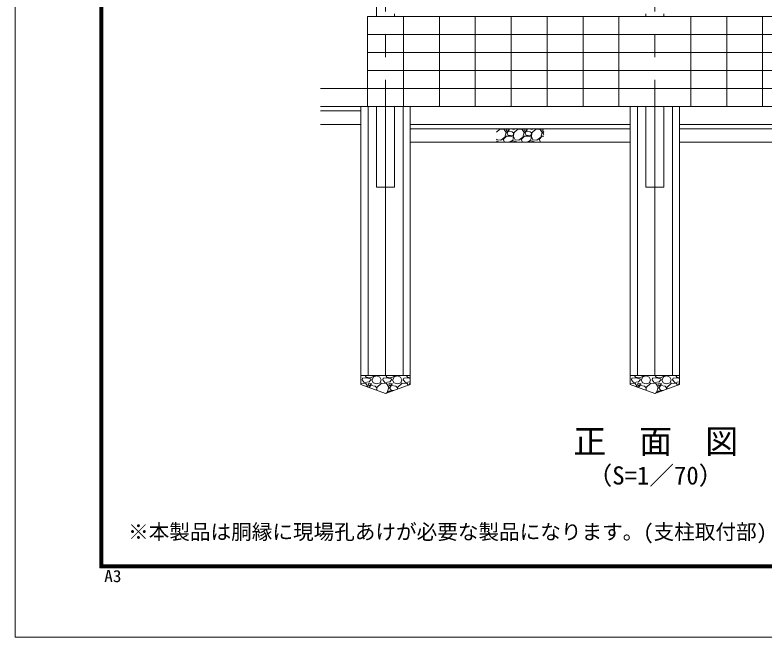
# Model space of a CAD drawing. Units: millimetres, scale not verified, with parts at other scales. Extents: x -14700 to 14700, y -10395 to 10395.
# Drawn here: x -14700 to -6346, y -10395 to -3464 of the extents above; entities that cross this region are included whole.
import ezdxf
from ezdxf.enums import TextEntityAlignment as Align

# ---------------------------------------------------------------- set-up
doc = ezdxf.new("R2010")
doc.units = ezdxf.units.MM
doc.header["$LTSCALE"] = 40
doc.linetypes.add('USER1', pattern=[50.8, 31.75, -6.35, 6.35, -6.35])
for name, color, linetype, lineweight in [('0-0_D-TTL-TXT', 7, 'Continuous', 13), ('0-1_D-BMK', 2, 'USER1', 13), ('0-5_D-STR4', 7, 'Continuous', 18), ('0-6_D-STR1', 1, 'Continuous', 18), ('0-7_D-BGD', 7, 'Continuous', 18), ('0-9_D-DCR-HCH', 7, 'Continuous', 13), ('0-C_D-TTL', 7, 'Continuous', 18)]:
    doc.layers.add(name, color=color, linetype=linetype, lineweight=lineweight)
doc.styles.add('ＭＳ ゴシック', font='')
doc.styles.get('ＭＳ ゴシック').set_extended_font_data('MS Gothic')

msp = doc.modelspace()

# ---------------------------------------------------------------- linework, layer by layer
at = {"layer": '0-1_D-BMK'}
for p, q in [((-10572.27, -5457.26), (-10572.27, 5726.52)), ((-7572.27, -5457.26), (-7572.27, 5726.52))]:
    msp.add_line(p, q, dxfattribs=at)
at = {"layer": '0-5_D-STR4'}
for p, q in [((-10766.72, -7482.26), (-10766.72, -4482.26)), ((-10572.27, -7482.26), (-10572.27, -4482.26)), ((-10377.81, -7482.26), (-10377.81, -4482.26)), ((-7766.72, -7482.26), (-7766.72, -4482.26)), ((-7572.27, -7482.26), (-7572.27, -4482.26)), ((-7377.81, -7482.26), (-7377.81, -4482.26))]:
    msp.add_line(p, q, dxfattribs=at)
for points in [[(-10847.27, -7582.26), (-10572.27, -7682.26), (-10297.27, -7582.26)], [(-7847.27, -7582.26), (-7572.27, -7682.26), (-7297.27, -7582.26)]]:
    msp.add_lwpolyline(points, dxfattribs=at)
at = {"layer": '0-6_D-STR1'}
for p, q in [((-10672.27, 5686.17), (-10672.27, -3482.26)), ((-10472.27, -3482.26), (-10472.27, -3452.26)), ((-7672.27, -3452.26), (-7672.27, -3482.26)), ((-7472.27, -3482.26), (-7472.27, -3452.26))]:
    msp.add_line(p, q, dxfattribs=at)
for points in [[(-10672.27, -4482.26), (-10672.27, -5382.26), (-10472.27, -5382.26), (-10472.27, -4482.26)], [(-7672.27, -4482.26), (-7672.27, -5382.26), (-7472.27, -5382.26), (-7472.27, -4482.26)]]:
    msp.add_lwpolyline(points, dxfattribs=at)
at = {"layer": '0-7_D-BGD'}
for p, q in [((-3822.27, -3482.26), (-10772.27, -3482.26)), ((-10772.27, -3482.26), (-10772.27, -4482.26)), ((-10372.27, -3482.26), (-10372.27, -4482.26)), ((-9972.27, -3482.26), (-9972.27, -4482.26)), ((-9572.27, -3482.26), (-9572.27, -4482.26)), ((-9172.27, -3482.26), (-9172.27, -4482.26)), ((-8772.27, -3482.26), (-8772.27, -4482.26)), ((-8372.27, -3482.26), (-8372.27, -4482.26)), ((-7972.27, -3482.26), (-7972.27, -4482.26)), ((-7172.27, -3482.26), (-7172.27, -4482.26)), ((-6772.27, -3482.26), (-6772.27, -4482.26)), ((-6372.27, -3482.26), (-6372.27, -4482.26)), ((-3822.27, -3682.26), (-10772.27, -3682.26)), ((-3822.27, -3882.26), (-10772.27, -3882.26)), ((-3822.27, -4082.26), (-10772.27, -4082.26)), ((-3822.27, -4282.26), (-11297.27, -4282.26)), ((-3822.27, -4282.26), (-10772.27, -4282.26)), ((-3822.27, -4482.26), (-11297.27, -4482.26)), ((-10847.27, -7582.26), (-10847.27, -4482.26)), ((-10297.27, -7582.26), (-10297.27, -4482.26)), ((-7847.27, -7582.26), (-7847.27, -4482.26)), ((-7297.27, -7582.26), (-7297.27, -4482.26)), ((-10847.27, -4532.26), (-11297.27, -4532.26)), ((-10847.27, -4682.26), (-11297.27, -4682.26)), ((-7847.27, -4682.26), (-10297.27, -4682.26)), ((-7847.27, -4732.26), (-10297.27, -4732.26)), ((-4847.27, -4682.26), (-7297.27, -4682.26)), ((-4847.27, -4732.26), (-7297.27, -4732.26)), ((-7847.27, -4882.26), (-10297.27, -4882.26)), ((-4847.27, -4882.26), (-7297.27, -4882.26)), ((-10297.27, -7482.26), (-10847.27, -7482.26)), ((-7297.27, -7482.26), (-7847.27, -7482.26))]:
    msp.add_line(p, q, dxfattribs=at)
at = {"layer": '0-9_D-DCR-HCH'}
for p, q in [((-9334.77, -4737.09), (-9318.35, -4732.26)), ((-9298.18, -4734.45), (-9334.77, -4767.85)), ((-9250.18, -4738.45), (-9298.18, -4734.45)), ((-9228.18, -4774.45), (-9250.18, -4738.45)), ((-9216.18, -4734.45), (-9230.18, -4740.45)), ((-9230.18, -4740.45), (-9222.18, -4760.45)), ((-9222.18, -4760.45), (-9192.18, -4742.45)), ((-9202.18, -4758.45), (-9222.18, -4778.45)), ((-9192.18, -4742.45), (-9216.18, -4734.45)), ((-9162.18, -4764.45), (-9202.18, -4758.45)), ((-9174.02, -4732.26), (-9146.18, -4740.45)), ((-9146.18, -4740.45), (-9118.35, -4732.26)), ((-9098.18, -4734.45), (-9144.18, -4776.45)), ((-9050.18, -4738.45), (-9098.18, -4734.45)), ((-9028.18, -4774.45), (-9050.18, -4738.45)), ((-9016.18, -4734.45), (-9030.18, -4740.45)), ((-9030.18, -4740.45), (-9022.18, -4760.45)), ((-9022.18, -4760.45), (-8992.18, -4742.45)), ((-9002.18, -4758.45), (-9022.18, -4778.45)), ((-8992.18, -4742.45), (-9016.18, -4734.45)), ((-8962.18, -4764.45), (-9002.18, -4758.45)), ((-8974.02, -4732.26), (-8946.18, -4740.45)), ((-8946.18, -4740.45), (-8918.35, -4732.26)), ((-8898.18, -4734.45), (-8944.18, -4776.45)), ((-8850.18, -4738.45), (-8898.18, -4734.45)), ((-8828.18, -4774.45), (-8850.18, -4738.45)), ((-8816.18, -4734.45), (-8830.18, -4740.45)), ((-8830.18, -4740.45), (-8822.18, -4760.45)), ((-8822.18, -4760.45), (-8809.77, -4753)), ((-8809.77, -4736.59), (-8816.18, -4734.45)), ((-9262.18, -4852.45), (-9226.18, -4812.45)), ((-9244.18, -4824.45), (-9228.18, -4774.45)), ((-9226.18, -4812.45), (-9174.18, -4812.45)), ((-9222.18, -4778.45), (-9206.18, -4802.45)), ((-9206.18, -4802.45), (-9156.18, -4808.45)), ((-9174.18, -4812.45), (-9148.18, -4830.45)), ((-9146.18, -4778.45), (-9162.18, -4764.45)), ((-9156.18, -4808.45), (-9146.18, -4790.45)), ((-9148.18, -4830.45), (-9156.18, -4858.45)), ((-9144.18, -4776.45), (-9146.18, -4818.45)), ((-9146.18, -4790.45), (-9146.18, -4778.45)), ((-9146.18, -4818.45), (-9130.18, -4856.45)), ((-9088.18, -4858.45), (-9044.18, -4824.45)), ((-9062.18, -4852.45), (-9026.18, -4812.45)), ((-9044.18, -4824.45), (-9028.18, -4774.45)), ((-9026.18, -4812.45), (-8974.18, -4812.45)), ((-9022.18, -4778.45), (-9006.18, -4802.45)), ((-9006.18, -4802.45), (-8956.18, -4808.45)), ((-8974.18, -4812.45), (-8948.18, -4830.45)), ((-8946.18, -4778.45), (-8962.18, -4764.45)), ((-8956.18, -4808.45), (-8946.18, -4790.45)), ((-8948.18, -4830.45), (-8956.18, -4858.45)), ((-8944.18, -4776.45), (-8946.18, -4818.45)), ((-8946.18, -4790.45), (-8946.18, -4778.45)), ((-8946.18, -4818.45), (-8930.18, -4856.45)), ((-8888.18, -4858.45), (-8844.18, -4824.45)), ((-8862.18, -4852.45), (-8826.18, -4812.45)), ((-8844.18, -4824.45), (-8828.18, -4774.45)), ((-8826.18, -4812.45), (-8809.77, -4812.45)), ((-8809.77, -4766.04), (-8822.18, -4778.45)), ((-8822.18, -4778.45), (-8809.77, -4797.07)), ((-9334.77, -4845.56), (-9330.18, -4856.45)), ((-9334.77, -4868.73), (-9314.18, -4876.45)), ((-9314.18, -4876.45), (-9311.5, -4882.26)), ((-9248.18, -4876.45), (-9262.18, -4852.45)), ((-9198.18, -4880.45), (-9248.18, -4876.45)), ((-9156.18, -4858.45), (-9198.18, -4880.45)), ((-9181.53, -4882.26), (-9178.18, -4874.45)), ((-9178.18, -4874.45), (-9146.18, -4864.45)), ((-9146.18, -4864.45), (-9114.18, -4876.45)), ((-9130.18, -4856.45), (-9088.18, -4858.45)), ((-9114.18, -4876.45), (-9111.5, -4882.26)), ((-9048.18, -4876.45), (-9062.18, -4852.45)), ((-8998.18, -4880.45), (-9048.18, -4876.45)), ((-8956.18, -4858.45), (-8998.18, -4880.45)), ((-8981.53, -4882.26), (-8978.18, -4874.45)), ((-8978.18, -4874.45), (-8946.18, -4864.45)), ((-8946.18, -4864.45), (-8914.18, -4876.45)), ((-8930.18, -4856.45), (-8888.18, -4858.45)), ((-8914.18, -4876.45), (-8911.5, -4882.26)), ((-8848.18, -4876.45), (-8862.18, -4852.45)), ((-8809.77, -4879.52), (-8848.18, -4876.45)), ((-10834.32, -7529.61), (-10827.42, -7511.21)), ((-10783.72, -7506.61), (-10827.42, -7511.21)), ((-10788.32, -7499.71), (-10798.5, -7482.26)), ((-10730.82, -7504.31), (-10788.32, -7499.71)), ((-10737.72, -7518.11), (-10783.72, -7506.61)), ((-10735.42, -7529.61), (-10737.72, -7518.11)), ((-10688.73, -7482.26), (-10730.82, -7504.31)), ((-10721.62, -7529.61), (-10707.82, -7497.41)), ((-10707.82, -7497.41), (-10671.02, -7485.91)), ((-10671.02, -7485.91), (-10634.22, -7499.71)), ((-10634.22, -7499.71), (-10620.42, -7529.61)), ((-10604.32, -7529.61), (-10597.42, -7511.21)), ((-10553.72, -7506.61), (-10597.42, -7511.21)), ((-10558.32, -7499.71), (-10568.5, -7482.26)), ((-10500.82, -7504.31), (-10558.32, -7499.71)), ((-10507.72, -7518.11), (-10553.72, -7506.61)), ((-10505.42, -7529.61), (-10507.72, -7518.11)), ((-10458.73, -7482.26), (-10500.82, -7504.31)), ((-10491.62, -7529.61), (-10477.82, -7497.41)), ((-10477.82, -7497.41), (-10441.02, -7485.91)), ((-10441.02, -7485.91), (-10404.22, -7499.71)), ((-10404.22, -7499.71), (-10390.42, -7529.61)), ((-10374.32, -7529.61), (-10367.42, -7511.21)), ((-10323.72, -7506.61), (-10367.42, -7511.21)), ((-10328.32, -7499.71), (-10338.5, -7482.26)), ((-10297.27, -7502.19), (-10328.32, -7499.71)), ((-10297.27, -7513.22), (-10323.72, -7506.61)), ((-7834.32, -7529.61), (-7827.42, -7511.21)), ((-7783.72, -7506.61), (-7827.42, -7511.21)), ((-7788.32, -7499.71), (-7798.5, -7482.26)), ((-7730.82, -7504.31), (-7788.32, -7499.71)), ((-7737.72, -7518.11), (-7783.72, -7506.61)), ((-7735.42, -7529.61), (-7737.72, -7518.11)), ((-7688.73, -7482.26), (-7730.82, -7504.31)), ((-7721.62, -7529.61), (-7707.82, -7497.41)), ((-7707.82, -7497.41), (-7671.02, -7485.91)), ((-7671.02, -7485.91), (-7634.22, -7499.71)), ((-7634.22, -7499.71), (-7620.42, -7529.61)), ((-7604.32, -7529.61), (-7597.42, -7511.21)), ((-7553.72, -7506.61), (-7597.42, -7511.21)), ((-7558.32, -7499.71), (-7568.5, -7482.26)), ((-7500.82, -7504.31), (-7558.32, -7499.71)), ((-7507.72, -7518.11), (-7553.72, -7506.61)), ((-7505.42, -7529.61), (-7507.72, -7518.11)), ((-7458.73, -7482.26), (-7500.82, -7504.31)), ((-7491.62, -7529.61), (-7477.82, -7497.41)), ((-7477.82, -7497.41), (-7441.02, -7485.91)), ((-7441.02, -7485.91), (-7404.22, -7499.71)), ((-7404.22, -7499.71), (-7390.42, -7529.61)), ((-7374.32, -7529.61), (-7367.42, -7511.21)), ((-7323.72, -7506.61), (-7367.42, -7511.21)), ((-7328.32, -7499.71), (-7338.5, -7482.26)), ((-7297.27, -7502.19), (-7328.32, -7499.71)), ((-7297.27, -7513.22), (-7323.72, -7506.61)), ((-10845.82, -7566.41), (-10847.27, -7567.73)), ((-10790.62, -7571.01), (-10845.82, -7566.41)), ((-10809.02, -7557.21), (-10834.32, -7529.61)), ((-10756.12, -7552.61), (-10809.02, -7557.21)), ((-10765.6, -7611.96), (-10790.62, -7571.01)), ((-10751.52, -7566.41), (-10767.62, -7573.31)), ((-10767.62, -7573.31), (-10758.42, -7596.31)), ((-10758.42, -7596.31), (-10723.92, -7575.61)), ((-10735.42, -7594.01), (-10756.63, -7615.22)), ((-10735.42, -7529.61), (-10756.12, -7552.61)), ((-10723.92, -7575.61), (-10751.52, -7566.41)), ((-10689.42, -7600.91), (-10735.42, -7594.01)), ((-10723.92, -7529.61), (-10710.12, -7561.81)), ((-10710.12, -7561.81), (-10671.02, -7573.31)), ((-10671.02, -7617.01), (-10689.42, -7600.91)), ((-10671.02, -7573.31), (-10631.92, -7561.81)), ((-10615.82, -7566.41), (-10668.72, -7614.71)), ((-10631.92, -7561.81), (-10620.42, -7529.61)), ((-10560.62, -7571.01), (-10615.82, -7566.41)), ((-10579.02, -7557.21), (-10604.32, -7529.61)), ((-10526.12, -7552.61), (-10579.02, -7557.21)), ((-10535.32, -7612.41), (-10560.62, -7571.01)), ((-10521.52, -7566.41), (-10537.62, -7573.31)), ((-10537.62, -7573.31), (-10528.42, -7596.31)), ((-10528.42, -7596.31), (-10493.92, -7575.61)), ((-10505.42, -7594.01), (-10528.42, -7617.01)), ((-10505.42, -7529.61), (-10526.12, -7552.61)), ((-10493.92, -7575.61), (-10521.52, -7566.41)), ((-10459.42, -7600.91), (-10505.42, -7594.01)), ((-10493.92, -7529.61), (-10480.12, -7561.81)), ((-10480.12, -7561.81), (-10441.02, -7573.31)), ((-10441.02, -7617.01), (-10459.42, -7600.91)), ((-10441.02, -7573.31), (-10401.92, -7561.81)), ((-10385.82, -7566.41), (-10438.72, -7614.71)), ((-10401.92, -7561.81), (-10390.42, -7529.61)), ((-10330.62, -7571.01), (-10385.82, -7566.41)), ((-10349.02, -7557.21), (-10374.32, -7529.61)), ((-10297.27, -7552.71), (-10349.02, -7557.21)), ((-10318.93, -7590.14), (-10330.62, -7571.01)), ((-10297.27, -7568.87), (-10307.62, -7573.31)), ((-10307.62, -7573.31), (-10303.18, -7584.41)), ((-7845.82, -7566.41), (-7847.27, -7567.73)), ((-7790.62, -7571.01), (-7845.82, -7566.41)), ((-7809.02, -7557.21), (-7834.32, -7529.61)), ((-7756.12, -7552.61), (-7809.02, -7557.21)), ((-7765.6, -7611.96), (-7790.62, -7571.01)), ((-7751.52, -7566.41), (-7767.62, -7573.31)), ((-7767.62, -7573.31), (-7758.42, -7596.31)), ((-7758.42, -7596.31), (-7723.92, -7575.61)), ((-7735.42, -7594.01), (-7756.63, -7615.22)), ((-7735.42, -7529.61), (-7756.12, -7552.61)), ((-7723.92, -7575.61), (-7751.52, -7566.41)), ((-7689.42, -7600.91), (-7735.42, -7594.01)), ((-7723.92, -7529.61), (-7710.12, -7561.81)), ((-7710.12, -7561.81), (-7671.02, -7573.31)), ((-7671.02, -7617.01), (-7689.42, -7600.91)), ((-7671.02, -7573.31), (-7631.92, -7561.81)), ((-7615.82, -7566.41), (-7668.72, -7614.71)), ((-7631.92, -7561.81), (-7620.42, -7529.61)), ((-7560.62, -7571.01), (-7615.82, -7566.41)), ((-7579.02, -7557.21), (-7604.32, -7529.61)), ((-7526.12, -7552.61), (-7579.02, -7557.21)), ((-7535.32, -7612.41), (-7560.62, -7571.01)), ((-7521.52, -7566.41), (-7537.62, -7573.31)), ((-7537.62, -7573.31), (-7528.42, -7596.31)), ((-7528.42, -7596.31), (-7493.92, -7575.61)), ((-7505.42, -7594.01), (-7528.42, -7617.01)), ((-7505.42, -7529.61), (-7526.12, -7552.61)), ((-7493.92, -7575.61), (-7521.52, -7566.41)), ((-7459.42, -7600.91), (-7505.42, -7594.01)), ((-7493.92, -7529.61), (-7480.12, -7561.81)), ((-7480.12, -7561.81), (-7441.02, -7573.31)), ((-7441.02, -7617.01), (-7459.42, -7600.91)), ((-7441.02, -7573.31), (-7401.92, -7561.81)), ((-7385.82, -7566.41), (-7438.72, -7614.71)), ((-7401.92, -7561.81), (-7390.42, -7529.61)), ((-7330.62, -7571.01), (-7385.82, -7566.41)), ((-7349.02, -7557.21), (-7374.32, -7529.61)), ((-7297.27, -7552.71), (-7349.02, -7557.21)), ((-7318.93, -7590.14), (-7330.62, -7571.01)), ((-7297.27, -7568.87), (-7307.62, -7573.31)), ((-7307.62, -7573.31), (-7303.18, -7584.41)), ((-10678.21, -7643.74), (-10671.02, -7630.81)), ((-10671.02, -7630.81), (-10671.02, -7617.01)), ((-10668.72, -7614.71), (-10670.24, -7646.63)), ((-10567.44, -7680.51), (-10553.72, -7669.91)), ((-10553.72, -7669.91), (-10535.32, -7612.41)), ((-10548.92, -7673.77), (-10533.02, -7656.11)), ((-10533.02, -7656.11), (-10500.35, -7656.11)), ((-10528.42, -7617.01), (-10510.02, -7644.61)), ((-10510.02, -7644.61), (-10478.97, -7648.34)), ((-10443.62, -7635.48), (-10441.02, -7630.81)), ((-10441.02, -7630.81), (-10441.02, -7617.01)), ((-10438.72, -7614.71), (-10439.64, -7634.04)), ((-7678.21, -7643.74), (-7671.02, -7630.81)), ((-7671.02, -7630.81), (-7671.02, -7617.01)), ((-7668.72, -7614.71), (-7670.24, -7646.63)), ((-7567.44, -7680.51), (-7553.72, -7669.91)), ((-7553.72, -7669.91), (-7535.32, -7612.41)), ((-7548.92, -7673.77), (-7533.02, -7656.11)), ((-7533.02, -7656.11), (-7500.35, -7656.11)), ((-7528.42, -7617.01), (-7510.02, -7644.61)), ((-7510.02, -7644.61), (-7478.97, -7648.34)), ((-7443.62, -7635.48), (-7441.02, -7630.81)), ((-7441.02, -7630.81), (-7441.02, -7617.01)), ((-7438.72, -7614.71), (-7439.64, -7634.04))]:
    msp.add_line(p, q, dxfattribs=at)
msp.add_lwpolyline([(-9330.18, -4856.45), (-9288.18, -4858.45), (-9244.18, -4824.45)], dxfattribs=at)
at = {"layer": '0-C_D-TTL', "color": 2}
msp.add_lwpolyline([(-14700, 10395), (14700, 10395), (14700, -10395), (-14700, -10395)], close=True, dxfattribs=at)
at = {"layer": '0-C_D-TTL'}
for points in [[(-13755, 9625), (13755, 9625), (13755, -9625), (-13755, -9625)], [(-13746.25, 9616.25), (13746.25, 9616.25), (13746.25, -9616.25), (-13746.25, -9616.25)], [(-13737.5, 9607.5), (13737.5, 9607.5), (13737.5, -9607.5), (-13737.5, -9607.5)], [(-13728.75, 9598.75), (13728.75, 9598.75), (13728.75, -9598.75), (-13728.75, -9598.75)], [(-13720, 9590), (13720, 9590), (13720, -9590), (-13720, -9590)]]:
    msp.add_lwpolyline(points, close=True, dxfattribs=at)

# ---------------------------------------------------------------- texts
at = {"layer": '0-0_D-TTL-TXT', "style": 'ＭＳ ゴシック'}
for s, height, p in [('正\u3000面\u3000図', 269.5, (-8481.91, -8430.37)), ('（S=1／70）', 202.1, (-8322.72, -8756.57)), ('※本製品は胴縁に現場孔あけが必要な製品になります。(支柱取付部)', 168.3, (-13440, -9357.61))]:
    msp.add_text(s, height=height, dxfattribs=at).set_placement(p, align=Align.BOTTOM_LEFT)
at = {"layer": '0-C_D-TTL', "style": 'ＭＳ ゴシック', "width": 1.05}
msp.add_text('A3', height=134.6, dxfattribs=at).set_placement((-13706.31, -9823.84), align=Align.BOTTOM_LEFT)

doc.saveas('drawing.dxf')
